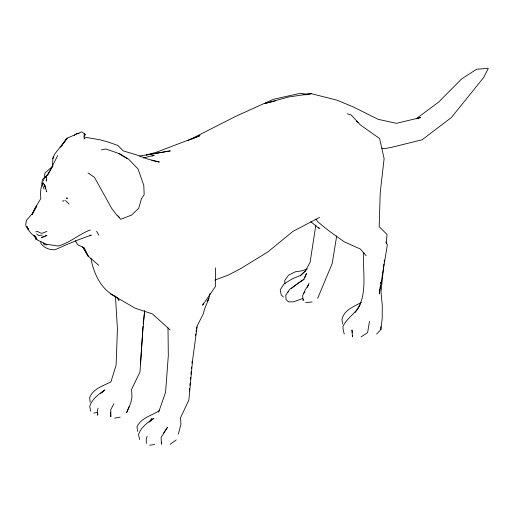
<?xml version="1.0" encoding="UTF-8"?>
<svg xmlns="http://www.w3.org/2000/svg" width="514" height="514" viewBox="0 0 514 514"><rect width="100%" height="100%" fill="white"/><g stroke="black" fill="none" stroke-linecap="round" stroke-linejoin="round"><path stroke-width="0.77" d="M363.784 252.933C362.274 272.568 368.532 295.704 355.135 312.48M215.443 267.878L215.353 286.613L202.625 305.2L203.615 303.119M352.469 335.501L352.443 336.908L351.968 329.969L352.315 332.719M84.123 139.024L84.27 133.653L81.739 131.847L67.071 138.234L61.699 145.578M161.46 442.098L161.409 444.199L161.126 437.356L164.647 431.844M52.544 165.771L52.82 158.389L54.657 154.091L67.071 138.234L63.395 143.432M140.476 364.253L143.046 326.377M376.698 334.074L380.906 329.442L382.204 318.436L382.268 305.444L381.002 291.83L383.952 263.952M189.403 390.826L189.621 388.449M189.917 385.275L190.135 382.891M190.431 379.717L190.655 377.34M190.951 374.166L191.169 371.783M191.465 368.609L191.613 367.022M191.979 363.051L192.127 361.464M144.691 310.437L142.738 330.977L140.007 371.892L131.571 389.426L131.982 396.924L130.787 402.937L126.65 412.594L129.142 406.715M42.951 182.136L42.604 185.49L44.185 189.094M384.202 261.562L384.369 259.968M386.142 243.244L387.068 234.48L379.184 226.693L380.225 192.814L384.112 158.62L379.615 138.549L360.218 124.812L351.255 114.995L347.258 113.8M143.207 324.013L144.569 311.458M380.392 285.315L379.281 293.995L387.331 244.96L385.95 241.921M380.598 283.741L380.797 282.16M44.178 178.962L44.988 172.98L52.948 165.977M195.526 335.481L195.763 333.914M196.117 331.562L196.348 329.994M196.586 328.42L196.817 326.853M315.853 225.042L310.109 262.159L305.612 270.801L300.292 275.87M336.702 235.952L332.185 263.547L317.639 298.371M44.133 244.137L44.204 243.797M46.588 179.739L46.305 181.159L46.459 176.103L52.165 167.281M369.521 321.346L367.613 332.609L361.085 336.901M178.339 434.067L180.941 424.256L180.523 417.766L188.856 400.078L192.647 359.704L197.247 325.767L203.075 314.33L204.816 308.394L208.819 298.64L210.085 293.398M303.408 299.347L303.099 300.594L302.585 295.884L305.168 289.992L308.406 284.859M43.279 180.909L43.6 179.682M46.748 191.459L46.658 191.793L44.551 184.622L45.515 187.475M98.142 408.122L97.268 410.827L97.461 415.203L98.065 413.988M147.12 436.399L146.227 439.11L146.4 443.434M158.633 412.209L165.598 392.169L168.316 355.598L168.007 327.906M304.796 277.811L306.46 273.532L303.742 279.34L289.755 289.266L285.745 295.235L286.112 299.649L288.463 301.859L293.629 301.795L302.997 298.371M307.327 287.39L309.03 283.349M47.853 175.12L57.754 155.414M42.411 184.115L42.18 183.511C40.619 188.362 40.195 193.502 40.837 198.552L34.913 208.311L31.952 214.679L36.693 205.992L32.318 214.01M31.952 214.679L32.562 213.355L26.477 220.288L25.7 224.541L26.034 226.173L28.206 229.019L26.979 226.854C28.54 230.722 31.315 234.564 35.158 236.35L37.233 239.948L46.369 244.214L58.114 246.02C69.923 242.884 79.085 234.037 90.361 229.983M113.877 403.741L110.806 409.703L110.844 416.719L110.362 412.151M207.251 301.422L208.819 298.64L207.206 301.339M303.748 293.404L304.571 292.074M165.039 431.214L167.403 427.41L163.632 433.019M360.173 304.603C356.099 313.161 347.059 317.748 342.973 326.313L343.056 329.223L344.264 334.081M150.57 420.542L151.874 418.659L149.079 422.225M60.639 147.332L62.477 144.736M103.34 391.475L104.213 390.319L100.686 393.416M64.166 200.389L63.518 201.141L62.528 200.948M83.93 136.319L85.555 134.552L84.27 133.653M287.384 292.684L288.386 291.618M291.387 288.431L298.075 283.233M47.577 174.747L42.604 179.418L41.897 182.663L42.077 184.102M305.612 270.801L300.195 275.562L292.376 278.819L284.075 283.863L280.22 289.838L281.197 294.83L283.432 297.066M101.907 392.426L104.92 389.92C98.772 394.103 92.045 398.948 89.687 406.362L90.74 411.226M150.294 421.236L153.93 418.274C147.736 422.386 140.952 427.218 138.504 434.574L139.692 439.586M170.16 444.276L176.251 439.9M74.164 135.349L76.708 133.544L79.034 133.28M45.071 177.606L46.138 176.861M298.711 282.771L304.243 279.243M159.578 410.455C151.816 415.742 141.369 417.522 136.987 426.755L137.623 431.439M361.387 302.386C353.902 306.678 344.052 309.781 342.016 319.374L342.465 323.968M319.567 217.448L293.07 231.287L267.588 252.111L240.777 268.552L228.145 275.163L214.833 280.091M188.028 140.579L236.286 116.061L273.474 99.286L300.362 93.304L305.798 94.377M46.896 231.409L41.987 233.35L39.681 232.701L37.651 231.441L35.697 231.891M191.895 139.153L199.965 135.638L156.275 152.272L146.079 155.055M152.009 156.127L154.213 155.228L143.38 157.984M84.322 138.285L86.423 137.463L99.748 139.718L108.229 142.082L117.982 145.488L123.142 150.865L136.255 154.798L147.37 158.942L159.385 162.051L151.752 160.452M307.288 268.944L302.213 270.756L295.344 271.816L288.579 275.163L284.672 280.509L285.026 283.972M275.414 100.898L264.922 103.468L288.9 96.928L311.356 93.677L337.011 100.172L352.957 106.803L378.246 119.364L396.435 123.328L420.818 117.507L416.244 118.74L438.75 102.01L461.553 78.97L476.658 69.21L488.3 68.407L483.725 77.434L451.305 117.597L422.142 139.75L391.263 147.422L384.144 148.662L381.831 148.116M101.393 149.895L105.878 148.989L119.711 153.77L128.667 159.25L138.06 168.965L143.779 185.355L144.177 194.645L141.478 198.655L138.703 208.26L131.578 215.083L120.61 219.317L117.995 215.848M114.635 418.165L120.186 417.079M305.065 94.904L311.356 93.677L302.971 94.261M93.831 413.076L97.506 412.427M146.863 154.92L170.346 150.891L139.654 156.038M149.632 445.227L154.695 444.546M42.27 235.091L38.768 235.56L36.687 233.992M305.695 302.74L312.178 301.904M89.86 235.155L91.37 235.168C79.008 239.267 67.09 244.246 55.287 249.695C49.787 250.125 44.255 248.063 40.94 243.533L40.722 241.362M67.231 198.128L66.261 198.096L67.597 198.34M44.705 244.741L46.947 244.921M116.01 296.604C101.386 290.269 93.58 273.467 90.997 258.484M34.534 235.99L33.616 235.656L35.209 236.029L36.873 239.196L36.134 239.312L34.399 235.913M110.324 293.802L135.086 308.182L152.51 313.964L170.153 329.975M118.387 153.352L127.26 158.633M88.016 172.884L94.467 177.33L111.699 208.395L116.639 214.936L119.524 217.692M356.517 121.098L358.374 122.557M310.687 221.727L319.329 228.608L318.731 227.265M98.733 265.301L88.164 256.171L82.401 246.72M65.522 200.524L69.082 204.039M366.129 255.631L360.34 249.039L343.969 241.664L328.163 230.285L318.185 222.138L315.84 219.06M116.922 297.156L118.965 300.427L117.404 297.638M43.748 183.819L43.42 183.28L45.752 188.188M75.436 240.758L77.633 244.696L83.538 247.568L88.164 256.171L84.187 247.722M96.581 231.184L98.81 235.232M34.991 236.382L36.134 239.312L34.965 236.466M27.184 226.88L27.994 229.34M43.639 243.006L43.979 244.317M90.149 402.237L89.635 397.45C93.458 388.642 103.006 385.841 110.915 381.947L116.113 365.107L117.43 328.992L115.444 296.199M380.79 326.621L380.906 329.442M53.713 157.104L52.82 158.389L53.745 157.085M46.87 235.418L41.512 237.558L46.87 235.418"/></g></svg>
